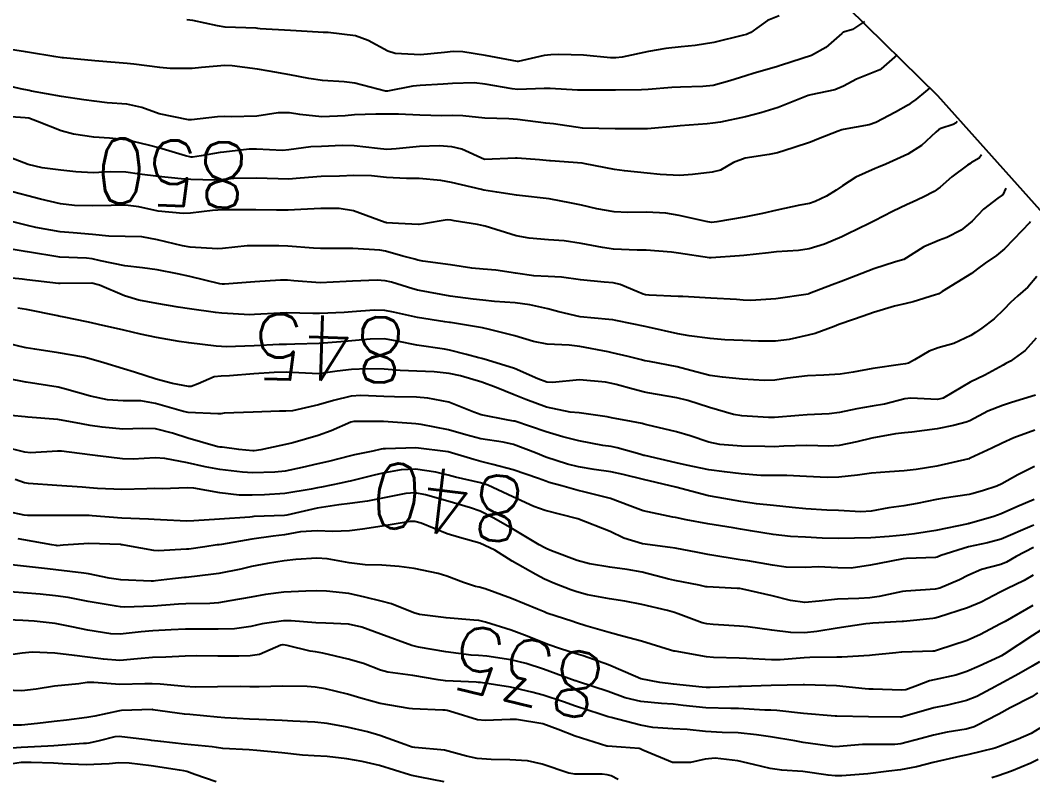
# Model space of a CAD drawing. Header units: metres. Extents: x 307586 to 320046, y 7427249 to 7434250.
# Drawn here: x 319574 to 319636.2, y 7428282.5 to 7428329 of the extents above; entities that cross this region are included whole.
import ezdxf
from ezdxf.enums import TextEntityAlignment as Align

# ---------------------------------------------------------------- set-up
doc = ezdxf.new("R2010")
doc.units = ezdxf.units.M
doc.header["$MEASUREMENT"] = 0
for name, color, linetype in [('Area', 45, 'Continuous'), ('Cotas', 45, 'Continuous'), ('Curvas de Nivel 1m', 11, 'Continuous'), ('Curvas de Nivel 5m', 15, 'Continuous')]:
    doc.layers.add(name, color=color, linetype=linetype)
doc.styles.add('Style-STANDARD', font='STANDARD.shx')

msp = doc.modelspace()

# ---------------------------------------------------------------- linework, layer by layer
at = {"layer": 'Area'}
msp.add_polyline3d([(319624.828, 7428329.793, 853.658), (319630.339, 7428324.372, 850.687), (319638.544, 7428315.194, 846.368), (319643.821, 7428308.418, 842.947), (319644.483, 7428307.862, 842.477), (319653.762, 7428298.232, 833.33), (319653.981, 7428297.481, 833.8), (319660.097, 7428290.247, 827.35), (319661.807, 7428275.405, 819.117), (319662.504, 7428272.231, 816.637), (319663.194, 7428266.572, 814.318), (319663.363, 7428265.826, 823.138), (319664.045, 7428259.344, 811.397), (319664.975, 7428253.717, 808.346), (319665.361, 7428246.747, 807.786), (319665.535, 7428245.043, 808.257), (319666.391, 7428238.751, 806.627), (319667.504, 7428232.165, 800.169)], dxfattribs=at)
at = {"layer": 'Curvas de Nivel 1m', "flags": 128}
for points, elevation in [([(319620.628, 7428329.262), (319619.895, 7428328.977), (319618.877, 7428328.257), (319618.704, 7428328.167), (319618.612, 7428328.133), (319618.436, 7428328.087), (319616.606, 7428327.637), (319615.456, 7428327.45), (319614.603, 7428327.363), (319613.667, 7428327.255), (319612.6, 7428327.079), (319610.982, 7428326.74), (319610.596, 7428326.683), (319610.269, 7428326.691), (319608.598, 7428326.861), (319607.095, 7428326.9), (319606.598, 7428326.88), (319606.181, 7428326.83), (319604.593, 7428326.463), (319604.56, 7428326.463), (319602.597, 7428326.837), (319601.188, 7428327.06), (319600.599, 7428327.074), (319600.074, 7428327.01), (319598.597, 7428326.867), (319597.038, 7428326.964), (319596.599, 7428327.104), (319595.389, 7428327.758), (319594.608, 7428328.051), (319592.935, 7428328.242), (319592.61, 7428328.25), (319592.308, 7428328.273), (319590.611, 7428328.372), (319588.751, 7428328.479), (319588.612, 7428328.496), (319588.498, 7428328.508), (319586.612, 7428328.582), (319586.13, 7428328.655), (319584.616, 7428328.985), (319584.258, 7428329.032)], 854), ([(319625.863, 7428328.93), (319625.122, 7428328.431), (319624.571, 7428328.276), (319624.541, 7428328.263), (319624.476, 7428328.191), (319623.483, 7428327.322), (319622.599, 7428326.829), (319620.772, 7428326.237), (319620.63, 7428326.202), (319620.592, 7428326.188), (319619.096, 7428325.744), (319618.583, 7428325.584), (319617.585, 7428325.268), (319616.574, 7428324.999), (319615.942, 7428324.926), (319614.572, 7428324.89), (319614.027, 7428324.86), (319612.569, 7428324.755), (319612.176, 7428324.729), (319610.568, 7428324.701), (319610.229, 7428324.702), (319608.568, 7428324.703), (319608.241, 7428324.712), (319606.569, 7428324.804), (319606.186, 7428324.797), (319604.568, 7428324.747), (319604.222, 7428324.78), (319602.572, 7428325.081), (319601.885, 7428325.149), (319600.572, 7428325.114), (319599.992, 7428325.066), (319598.57, 7428324.989), (319598.13, 7428324.947), (319596.565, 7428324.645), (319596.45, 7428324.645), (319594.572, 7428325.141), (319593.919, 7428325.21), (319592.574, 7428325.298), (319591.738, 7428325.42), (319590.578, 7428325.638), (319589.314, 7428325.88), (319588.584, 7428325.993), (319587.022, 7428326.208), (319586.587, 7428326.225), (319585.156, 7428326.092), (319584.584, 7428326.043), (319583.227, 7428326.04), (319582.584, 7428326.103), (319580.992, 7428326.309), (319580.587, 7428326.35), (319578.849, 7428326.477), (319578.589, 7428326.497), (319576.676, 7428326.684), (319576.592, 7428326.698), (319576.085, 7428326.775), (319574.595, 7428327.017), (319574.338, 7428327.05), (319572.598, 7428327.33)], 853), ([(319627.863, 7428326.88), (319626.89, 7428326.016), (319626.8, 7428325.956), (319626.588, 7428325.866), (319625.375, 7428325.388), (319624.574, 7428324.952), (319624.043, 7428324.724), (319622.566, 7428324.424), (319622.397, 7428324.381), (319621.994, 7428324.219), (319620.557, 7428323.647), (319619.499, 7428323.305), (319618.551, 7428323.069), (319617.011, 7428322.747), (319616.547, 7428322.669), (319616.208, 7428322.631), (319614.545, 7428322.504), (319614.367, 7428322.49), (319612.543, 7428322.33), (319610.543, 7428322.32), (319608.543, 7428322.38), (319606.771, 7428322.632), (319606.545, 7428322.651), (319606.289, 7428322.669), (319604.548, 7428322.91), (319604.031, 7428322.953), (319602.548, 7428322.977), (319601.199, 7428323.12), (319600.55, 7428323.142), (319599.912, 7428323.123), (319598.55, 7428323.165), (319597.252, 7428323.221), (319596.55, 7428323.232), (319595.862, 7428323.225), (319594.549, 7428323.183), (319593.967, 7428323.138), (319592.548, 7428323.069), (319591.178, 7428323.219), (319590.55, 7428323.317), (319589.854, 7428323.303), (319588.548, 7428323.105), (319586.977, 7428323.073), (319586.547, 7428323.095), (319586.137, 7428323.065), (319584.545, 7428322.876), (319584.341, 7428322.876), (319582.549, 7428323.257), (319581.48, 7428323.634), (319580.554, 7428323.84), (319579.354, 7428323.933), (319578.556, 7428324.028), (319577.928, 7428324.12), (319576.558, 7428324.308), (319574.703, 7428324.647), (319574.562, 7428324.678), (319574.033, 7428324.795), (319572.568, 7428325.126)], 852), ([(319629.863, 7428324.84), (319629.606, 7428324.614), (319629.014, 7428324.135), (319628.754, 7428323.945), (319628.56, 7428323.812), (319627.765, 7428323.362), (319626.548, 7428322.723), (319626.144, 7428322.577), (319624.544, 7428322.29), (319624.464, 7428322.271), (319624.237, 7428322.193), (319623.035, 7428321.708), (319622.536, 7428321.513), (319621.472, 7428321.165), (319620.529, 7428320.861), (319620.017, 7428320.756), (319618.526, 7428320.537), (319617.808, 7428320.271), (319617.01, 7428319.789), (319616.514, 7428319.669), (319615.291, 7428319.523), (319614.51, 7428319.463), (319613.316, 7428319.516), (319612.512, 7428319.597), (319611.117, 7428319.748), (319610.515, 7428319.83), (319608.716, 7428320.182), (319608.52, 7428320.21), (319606.571, 7428320.361), (319606.522, 7428320.36), (319605.904, 7428320.416), (319604.524, 7428320.522), (319604.431, 7428320.524), (319602.523, 7428320.45), (319601.138, 7428321.08), (319600.53, 7428321.223), (319599.743, 7428321.276), (319598.53, 7428321.25), (319597.112, 7428321.104), (319596.528, 7428321.067), (319595.95, 7428321.114), (319594.524, 7428321.292), (319593.785, 7428321.297), (319592.523, 7428321.246), (319591.872, 7428321.231), (319590.52, 7428321.042), (319590.116, 7428321.007), (319588.52, 7428321.081), (319588.07, 7428321.076), (319586.517, 7428320.902), (319586.302, 7428320.866), (319585.125, 7428320.664), (319584.595, 7428320.587), (319584.512, 7428320.59), (319584.168, 7428320.673), (319582.52, 7428321.152), (319581.89, 7428321.332), (319580.527, 7428321.65), (319579.497, 7428321.762), (319578.529, 7428321.818), (319577.288, 7428322.003), (319576.535, 7428322.214), (319575.074, 7428322.785), (319574.545, 7428322.978), (319574.323, 7428323.014), (319572.546, 7428323.132)], 851), ([(319633.043, 7428320.74), (319632.893, 7428320.532), (319632.441, 7428320.259), (319632.389, 7428320.228), (319632.186, 7428320.095), (319631.233, 7428319.388), (319630.502, 7428318.748), (319630.137, 7428318.485), (319629.454, 7428318.13), (319628.799, 7428317.828), (319628.488, 7428317.686), (319627.571, 7428317.241), (319626.478, 7428316.68), (319626.141, 7428316.509), (319625.473, 7428316.18), (319624.802, 7428315.853), (319624.465, 7428315.692), (319623.414, 7428315.245), (319622.454, 7428314.954), (319621.812, 7428314.86), (319620.451, 7428314.767), (319619.975, 7428314.719), (319618.447, 7428314.546), (319618.187, 7428314.524), (319616.444, 7428314.395), (319616.34, 7428314.395), (319614.449, 7428314.69), (319614.02, 7428314.743), (319612.451, 7428314.869), (319611.905, 7428314.885), (319610.452, 7428314.945), (319609.782, 7428315.037), (319608.457, 7428315.294), (319607.415, 7428315.439), (319606.459, 7428315.509), (319605.261, 7428315.622), (319604.463, 7428315.762), (319602.572, 7428316.349), (319602.472, 7428316.379), (319602.091, 7428316.456), (319600.671, 7428316.674), (319600.475, 7428316.713), (319600.227, 7428316.731), (319598.783, 7428316.497), (319598.515, 7428316.457), (319598.472, 7428316.454), (319597.247, 7428316.518), (319596.509, 7428316.565), (319596.473, 7428316.566), (319596.422, 7428316.582), (319594.48, 7428317.296), (319593.598, 7428317.443), (319592.482, 7428317.434), (319591.257, 7428317.365), (319590.48, 7428317.323), (319589.764, 7428317.323), (319588.48, 7428317.346), (319587.196, 7428317.355), (319586.48, 7428317.346), (319585.831, 7428317.304), (319584.478, 7428317.155), (319584.016, 7428317.136), (319582.479, 7428317.276), (319581.303, 7428317.529), (319580.482, 7428317.635), (319579.597, 7428317.614), (319578.481, 7428317.59), (319577.353, 7428317.628), (319576.482, 7428317.728), (319575.268, 7428318), (319574.487, 7428318.209), (319572.589, 7428318.711)], 849), ([(319634.543, 7428318.69), (319634.355, 7428318.282), (319634.321, 7428318.246), (319634.047, 7428318.074), (319633.178, 7428317.391), (319632.479, 7428316.663), (319631.806, 7428316.1), (319630.926, 7428315.653), (319630.463, 7428315.481), (319629.502, 7428315.085), (319628.447, 7428314.402), (319628.276, 7428314.312), (319627.758, 7428314.15), (319626.439, 7428313.735), (319625.323, 7428313.292), (319624.43, 7428312.942), (319623.882, 7428312.742), (319622.49, 7428312.209), (319622.44, 7428312.193), (319622.423, 7428312.184), (319622.392, 7428312.18), (319620.419, 7428311.895), (319618.883, 7428311.791), (319618.418, 7428311.809), (319617.992, 7428311.84), (319616.419, 7428311.923), (319614.7, 7428312.027), (319614.42, 7428312.039), (319612.64, 7428312.109), (319612.421, 7428312.137), (319612.267, 7428312.178), (319611.872, 7428312.338), (319610.849, 7428312.775), (319610.428, 7428312.871), (319609.875, 7428312.919), (319608.43, 7428313.05), (319607.251, 7428313.217), (319606.431, 7428313.264), (319605.558, 7428313.292), (319604.433, 7428313.456), (319603.224, 7428313.653), (319602.436, 7428313.715), (319601.747, 7428313.771), (319600.438, 7428313.968), (319598.739, 7428314.198), (319598.441, 7428314.262), (319598.253, 7428314.315), (319597.51, 7428314.514), (319596.447, 7428314.811), (319596.101, 7428314.881), (319594.449, 7428314.978), (319594.021, 7428314.983), (319592.449, 7428314.984), (319592.025, 7428315), (319590.451, 7428315.127), (319589.907, 7428315.149), (319588.451, 7428315.152), (319587.943, 7428315.135), (319586.448, 7428314.973), (319586.137, 7428314.963), (319584.449, 7428315.07), (319583.983, 7428315.142), (319582.455, 7428315.515), (319581.475, 7428315.688), (319580.458, 7428315.708), (319579.455, 7428315.733), (319578.459, 7428315.845), (319577.275, 7428315.943), (319576.461, 7428316.007), (319574.974, 7428316.276), (319574.467, 7428316.391), (319572.822, 7428316.807)], 848), ([(319636.043, 7428316.64), (319635.983, 7428316.55), (319635.519, 7428316.06), (319635.008, 7428315.524), (319634.456, 7428314.96), (319633.975, 7428314.55), (319633.268, 7428314.082), (319632.795, 7428313.731), (319632.436, 7428313.445), (319630.636, 7428312.327), (319630.424, 7428312.196), (319630.373, 7428312.171), (319630.22, 7428312.122), (319628.851, 7428311.703), (319628.417, 7428311.596), (319627.705, 7428311.44), (319626.412, 7428311.047), (319625.77, 7428310.816), (319624.404, 7428310.342), (319624.29, 7428310.306), (319623.999, 7428310.194), (319622.839, 7428309.763), (319622.394, 7428309.647), (319621.234, 7428309.383), (319620.388, 7428309.276), (319619.346, 7428309.293), (319618.389, 7428309.33), (319617.29, 7428309.376), (319616.39, 7428309.445), (319615.086, 7428309.61), (319614.394, 7428309.745), (319612.583, 7428310.145), (319612.401, 7428310.184), (319611.604, 7428310.342), (319610.599, 7428310.551), (319610.405, 7428310.591), (319610.154, 7428310.614), (319608.407, 7428310.776), (319607.089, 7428311.079), (319606.411, 7428311.263), (319605.32, 7428311.515), (319604.415, 7428311.65), (319603.134, 7428311.725), (319602.416, 7428311.803), (319601.833, 7428311.875), (319600.419, 7428312.042), (319598.527, 7428312.394), (319598.422, 7428312.415), (319598.352, 7428312.431), (319598.12, 7428312.505), (319596.818, 7428312.915), (319596.428, 7428312.999), (319595.937, 7428313.025), (319594.427, 7428312.975), (319594.031, 7428312.95), (319592.426, 7428312.872), (319590.822, 7428312.989), (319590.427, 7428313.026), (319590.002, 7428313.029), (319588.426, 7428312.938), (319586.57, 7428312.793), (319586.424, 7428312.785), (319586.272, 7428312.804), (319584.429, 7428313.248), (319583.682, 7428313.426), (319582.433, 7428313.673), (319581.53, 7428313.8), (319580.435, 7428313.916), (319578.952, 7428314.22), (319578.439, 7428314.352), (319578.08, 7428314.386), (319576.44, 7428314.455), (319574.465, 7428314.768), (319574.443, 7428314.773), (319574.32, 7428314.791), (319572.447, 7428315.097)], 847), ([(319636.441, 7428313.262), (319635.884, 7428312.6), (319635.275, 7428312.061), (319634.819, 7428311.666), (319634.415, 7428311.24), (319633.829, 7428310.656), (319633.072, 7428310.083), (319632.673, 7428309.813), (319632.396, 7428309.636), (319631.345, 7428309.149), (319630.384, 7428308.867), (319629.834, 7428308.673), (319628.928, 7428308.134), (319628.569, 7428307.94), (319628.37, 7428307.892), (319628.075, 7428307.849), (319626.367, 7428307.598), (319625.175, 7428307.372), (319624.364, 7428307.251), (319623.359, 7428307.204), (319622.362, 7428307.161), (319621.141, 7428307.009), (319620.359, 7428306.898), (319619.729, 7428306.877), (319618.36, 7428306.961), (319617.15, 7428307.067), (319616.362, 7428307.177), (319615.187, 7428307.479), (319614.367, 7428307.704), (319612.661, 7428308.036), (319612.37, 7428308.087), (319612.171, 7428308.133), (319611.341, 7428308.345), (319610.376, 7428308.574), (319610.113, 7428308.626), (319608.382, 7428308.955), (319607.73, 7428309.043), (319606.383, 7428309.104), (319605.537, 7428309.267), (319604.391, 7428309.615), (319602.831, 7428310.011), (319602.398, 7428310.1), (319600.443, 7428310.438), (319600.402, 7428310.441), (319600.086, 7428310.483), (319598.405, 7428310.731), (319596.949, 7428311.069), (319596.403, 7428311.178), (319595.745, 7428311.194), (319594.401, 7428311.087), (319593.909, 7428311.047), (319592.399, 7428310.977), (319591.993, 7428310.982), (319590.399, 7428311.026), (319589.988, 7428311.015), (319588.397, 7428310.919), (319588.108, 7428310.913), (319586.398, 7428311), (319586.009, 7428311.044), (319584.402, 7428311.275), (319583.715, 7428311.365), (319582.406, 7428311.595), (319581.302, 7428311.814), (319580.413, 7428312.068), (319578.892, 7428312.735), (319578.424, 7428312.847), (319576.474, 7428312.82), (319576.423, 7428312.82), (319576.367, 7428312.827), (319574.426, 7428313.056), (319574.128, 7428313.091), (319572.427, 7428313.259)], 846), ([(319636.352, 7428305.97), (319634.895, 7428305.514), (319634.342, 7428305.338), (319633.43, 7428304.986), (319632.328, 7428304.402), (319632.106, 7428304.314), (319631.319, 7428304.105), (319630.321, 7428303.901), (319628.762, 7428303.692), (319628.318, 7428303.654), (319627.771, 7428303.602), (319626.314, 7428303.327), (319625.392, 7428303.099), (319624.31, 7428302.872), (319623.662, 7428302.844), (319622.31, 7428302.879), (319620.907, 7428302.829), (319620.309, 7428302.801), (319619.748, 7428302.807), (319618.309, 7428302.836), (319616.973, 7428302.944), (319616.311, 7428303.09), (319615.146, 7428303.471), (319614.317, 7428303.713), (319612.502, 7428304.147), (319612.322, 7428304.195), (319612.209, 7428304.219), (319611.558, 7428304.341), (319610.326, 7428304.576), (319610.061, 7428304.629), (319608.33, 7428304.878), (319607.788, 7428304.931), (319606.335, 7428305.24), (319605.068, 7428305.697), (319604.346, 7428305.993), (319603.243, 7428306.441), (319602.356, 7428306.767), (319601.047, 7428307.157), (319600.361, 7428307.305), (319599.443, 7428307.409), (319598.362, 7428307.444), (319597.339, 7428307.491), (319596.363, 7428307.572), (319595.323, 7428307.581), (319594.363, 7428307.546), (319593.484, 7428307.437), (319592.36, 7428307.279), (319591.121, 7428307.349), (319590.361, 7428307.388), (319589.61, 7428307.358), (319588.359, 7428307.271), (319586.872, 7428307.156), (319586.358, 7428307.141), (319585.922, 7428307.09), (319584.94, 7428306.664), (319584.524, 7428306.495), (319584.35, 7428306.491), (319583.376, 7428306.68), (319582.356, 7428306.951), (319581.028, 7428307.378), (319580.362, 7428307.592), (319579.146, 7428307.951), (319578.367, 7428308.179), (319577.918, 7428308.296), (319576.371, 7428308.578), (319574.919, 7428308.785), (319574.374, 7428308.867), (319574.271, 7428308.894), (319572.378, 7428309.344)], 844), ([(319636.321, 7428303.809), (319635.021, 7428303.357), (319634.313, 7428303.03), (319633.681, 7428302.704), (319632.36, 7428302.089), (319632.318, 7428302.074), (319632.303, 7428302.067), (319632.275, 7428302.063), (319630.298, 7428301.6), (319629.029, 7428301.399), (319628.295, 7428301.316), (319627.4, 7428301.26), (319626.293, 7428301.18), (319625.423, 7428301.047), (319624.29, 7428300.924), (319623.569, 7428300.918), (319622.29, 7428300.968), (319621.097, 7428301.034), (319620.291, 7428301.036), (319619.504, 7428301.034), (319618.292, 7428301.131), (319617.267, 7428301.249), (319616.294, 7428301.383), (319614.931, 7428301.669), (319614.298, 7428301.82), (319612.378, 7428302.253), (319612.302, 7428302.269), (319612.254, 7428302.282), (319612.056, 7428302.334), (319610.68, 7428302.728), (319610.307, 7428302.809), (319609.791, 7428302.882), (319608.311, 7428303.154), (319607.328, 7428303.41), (319606.316, 7428303.715), (319604.389, 7428304.363), (319604.322, 7428304.379), (319603.971, 7428304.434), (319602.327, 7428304.753), (319601.864, 7428304.923), (319600.339, 7428305.542), (319599.044, 7428305.791), (319598.343, 7428305.838), (319596.996, 7428305.867), (319596.343, 7428305.89), (319594.934, 7428305.955), (319594.343, 7428305.908), (319593.255, 7428305.645), (319592.335, 7428305.371), (319590.747, 7428305.012), (319590.329, 7428304.989), (319589.939, 7428304.994), (319588.327, 7428304.919), (319586.549, 7428304.869), (319586.326, 7428304.832), (319586.158, 7428304.819), (319584.326, 7428304.906), (319584.036, 7428304.964), (319582.334, 7428305.462), (319581.428, 7428305.612), (319580.337, 7428305.626), (319579.377, 7428305.69), (319578.34, 7428305.899), (319576.744, 7428306.366), (319576.348, 7428306.463), (319574.375, 7428306.767), (319574.353, 7428306.771), (319574.25, 7428306.791), (319572.356, 7428307.164)], 843), ([(319636.298, 7428301.582), (319635.282, 7428301.071), (319634.287, 7428300.517), (319633.986, 7428300.373), (319633.099, 7428300.082), (319632.461, 7428299.908), (319632.28, 7428299.871), (319630.749, 7428299.64), (319630.274, 7428299.554), (319629.089, 7428299.313), (319628.268, 7428299.177), (319627.365, 7428299.055), (319626.263, 7428298.852), (319625.636, 7428298.802), (319624.263, 7428298.875), (319623.55, 7428298.91), (319622.265, 7428298.988), (319621.416, 7428299.072), (319620.267, 7428299.185), (319619.227, 7428299.292), (319618.271, 7428299.436), (319616.882, 7428299.673), (319616.275, 7428299.793), (319614.283, 7428300.31), (319612.287, 7428300.781), (319611.038, 7428301.097), (319610.292, 7428301.251), (319609.258, 7428301.405), (319608.295, 7428301.563), (319607.631, 7428301.725), (319606.3, 7428302.164), (319605.659, 7428302.416), (319604.308, 7428302.933), (319603.672, 7428303.074), (319602.311, 7428303.292), (319601.386, 7428303.537), (319600.317, 7428303.839), (319598.64, 7428304.176), (319598.32, 7428304.205), (319598.042, 7428304.227), (319596.321, 7428304.345), (319594.511, 7428304.359), (319594.321, 7428304.314), (319593.102, 7428303.775), (319592.312, 7428303.493), (319590.755, 7428303.041), (319590.306, 7428302.935), (319590.027, 7428302.881), (319588.786, 7428302.615), (319588.377, 7428302.544), (319588.302, 7428302.543), (319587.433, 7428302.633), (319586.42, 7428302.765), (319586.304, 7428302.774), (319586.16, 7428302.795), (319584.309, 7428303.317), (319583.361, 7428303.631), (319582.315, 7428303.902), (319581.539, 7428303.925), (319580.315, 7428303.884), (319579.052, 7428303.997), (319578.317, 7428304.108), (319577.772, 7428304.203), (319576.32, 7428304.473), (319574.494, 7428304.616), (319574.321, 7428304.628), (319572.534, 7428304.808)], 842), ([(319636.276, 7428299.565), (319635.22, 7428299.104), (319634.262, 7428298.684), (319633.813, 7428298.521), (319632.304, 7428298.089), (319632.263, 7428298.08), (319632.236, 7428298.073), (319630.248, 7428297.656), (319628.939, 7428297.44), (319628.245, 7428297.374), (319627.377, 7428297.286), (319626.243, 7428297.201), (319625.243, 7428297.179), (319624.243, 7428297.157), (319623.259, 7428297.184), (319622.243, 7428297.249), (319621.313, 7428297.293), (319620.245, 7428297.4), (319618.866, 7428297.635), (319618.248, 7428297.744), (319617.795, 7428297.813), (319616.251, 7428298.055), (319614.92, 7428298.303), (319614.255, 7428298.445), (319614.087, 7428298.481), (319612.261, 7428298.872), (319611.448, 7428299.16), (319610.272, 7428299.611), (319608.63, 7428300.024), (319608.279, 7428300.104), (319607.268, 7428300.395), (319606.489, 7428300.611), (319606.286, 7428300.682), (319605.845, 7428300.857), (319604.292, 7428301.383), (319603.036, 7428301.702), (319602.297, 7428301.898), (319601.863, 7428302.021), (319600.303, 7428302.48), (319598.305, 7428302.739), (319596.448, 7428302.671), (319596.304, 7428302.665), (319596.18, 7428302.656), (319595.66, 7428302.536), (319594.549, 7428302.298), (319594.298, 7428302.239), (319592.954, 7428301.902), (319592.291, 7428301.744), (319591.339, 7428301.533), (319590.284, 7428301.309), (319589.657, 7428301.231), (319588.282, 7428301.203), (319587.674, 7428301.237), (319586.284, 7428301.405), (319585.377, 7428301.569), (319584.29, 7428301.807), (319582.903, 7428302.074), (319582.294, 7428302.115), (319580.958, 7428302.045), (319580.293, 7428302.055), (319578.79, 7428302.24), (319578.296, 7428302.308), (319576.542, 7428302.524), (319576.299, 7428302.531), (319574.658, 7428302.426), (319574.298, 7428302.463), (319572.979, 7428302.803)], 841), ([(319636.239, 7428296.617), (319635.165, 7428296.056), (319634.578, 7428295.714), (319634.225, 7428295.57), (319633.048, 7428295.254), (319632.215, 7428294.881), (319631.693, 7428294.615), (319630.487, 7428294.116), (319630.202, 7428294.055), (319628.405, 7428293.934), (319628.201, 7428293.905), (319626.758, 7428293.594), (319626.197, 7428293.52), (319625.508, 7428293.483), (319624.195, 7428293.446), (319623.077, 7428293.319), (319622.193, 7428293.232), (319621.324, 7428293.353), (319620.197, 7428293.651), (319618.399, 7428294.06), (319618.201, 7428294.09), (319618.04, 7428294.1), (319616.202, 7428294.19), (319616.112, 7428294.201), (319615.709, 7428294.295), (319614.207, 7428294.593), (319613.847, 7428294.675), (319612.214, 7428295.091), (319611.295, 7428295.266), (319610.219, 7428295.403), (319608.983, 7428295.611), (319608.224, 7428295.811), (319606.636, 7428296.404), (319606.354, 7428296.528), (319606.235, 7428296.586), (319605.876, 7428296.774), (319604.246, 7428297.753), (319603.055, 7428298.442), (319602.259, 7428298.836), (319601.671, 7428299.05), (319600.268, 7428299.467), (319598.907, 7428299.853), (319598.268, 7428299.967), (319597.696, 7428299.937), (319596.264, 7428299.645), (319595.334, 7428299.467), (319594.261, 7428299.318), (319593.584, 7428299.232), (319592.258, 7428299.029), (319590.386, 7428298.598), (319590.253, 7428298.579), (319588.362, 7428298.508), (319588.252, 7428298.497), (319588.109, 7428298.48), (319586.25, 7428298.358), (319584.67, 7428298.244), (319584.249, 7428298.23), (319582.63, 7428298.306), (319582.249, 7428298.326), (319581.9, 7428298.346), (319580.25, 7428298.409), (319578.428, 7428298.562), (319578.251, 7428298.568), (319578.076, 7428298.568), (319576.251, 7428298.569), (319574.468, 7428298.57), (319574.251, 7428298.594), (319573.303, 7428298.799)], 839), ([(319636.216, 7428294.915), (319635.67, 7428294.589), (319634.598, 7428294.064), (319634.201, 7428293.868), (319633.024, 7428293.252), (319632.191, 7428292.896), (319630.396, 7428292.327), (319630.184, 7428292.272), (319630.054, 7428292.251), (319628.866, 7428292.133), (319628.254, 7428292.067), (319628.182, 7428292.065), (319626.377, 7428291.962), (319626.181, 7428291.947), (319625.941, 7428291.924), (319624.178, 7428291.65), (319622.927, 7428291.451), (319622.175, 7428291.371), (319621.334, 7428291.382), (319620.176, 7428291.535), (319618.7, 7428291.732), (319618.178, 7428291.776), (319616.569, 7428291.886), (319616.179, 7428291.917), (319615.886, 7428291.99), (319615.082, 7428292.297), (319614.423, 7428292.545), (319614.186, 7428292.623), (319613.759, 7428292.742), (319612.191, 7428293.118), (319611.153, 7428293.306), (319610.194, 7428293.449), (319608.858, 7428293.712), (319608.198, 7428293.893), (319607.831, 7428294.017), (319606.826, 7428294.401), (319606.207, 7428294.674), (319605.677, 7428294.949), (319604.223, 7428295.77), (319603.153, 7428296.441), (319602.237, 7428296.868), (319600.99, 7428297.218), (319600.243, 7428297.458), (319598.64, 7428298.105), (319598.25, 7428298.218), (319597.958, 7428298.212), (319596.247, 7428297.92), (319595.045, 7428297.742), (319594.244, 7428297.637), (319593.211, 7428297.593), (319592.244, 7428297.642), (319591.231, 7428297.573), (319590.241, 7428297.397), (319589.545, 7428297.302), (319588.238, 7428297.128), (319586.385, 7428296.798), (319586.234, 7428296.776), (319586.118, 7428296.767), (319585.358, 7428296.659), (319584.381, 7428296.518), (319584.23, 7428296.501), (319582.501, 7428296.415), (319582.229, 7428296.43), (319580.631, 7428296.714), (319580.292, 7428296.777), (319580.234, 7428296.784), (319580.166, 7428296.788), (319578.234, 7428296.855), (319576.651, 7428296.764), (319576.28, 7428296.721), (319576.232, 7428296.726), (319575.949, 7428296.773), (319574.236, 7428297.082), (319573.891, 7428297.139)], 838), ([(319636.193, 7428293.057), (319634.49, 7428292.065), (319634.181, 7428291.892), (319632.991, 7428291.266), (319632.171, 7428290.902), (319630.341, 7428290.294), (319630.164, 7428290.25), (319630.052, 7428290.233), (319628.163, 7428290.179), (319628.128, 7428290.176), (319627.788, 7428290.144), (319626.329, 7428289.989), (319626.16, 7428289.973), (319624.462, 7428289.882), (319624.158, 7428289.876), (319622.501, 7428289.863), (319622.157, 7428289.842), (319620.674, 7428289.714), (319620.155, 7428289.708), (319618.612, 7428289.8), (319618.156, 7428289.819), (319616.581, 7428289.852), (319616.157, 7428289.889), (319614.235, 7428290.235), (319614.162, 7428290.252), (319613.956, 7428290.312), (319612.168, 7428290.856), (319610.994, 7428291.171), (319610.173, 7428291.381), (319608.749, 7428291.802), (319608.179, 7428291.989), (319607.887, 7428292.09), (319606.931, 7428292.399), (319606.362, 7428292.585), (319606.185, 7428292.651), (319605.784, 7428292.817), (319604.193, 7428293.471), (319602.578, 7428294.067), (319602.2, 7428294.167), (319601.971, 7428294.224), (319601.245, 7428294.464), (319600.208, 7428294.842), (319599.689, 7428295.007), (319598.215, 7428295.325), (319597.289, 7428295.441), (319596.218, 7428295.516), (319595.206, 7428295.552), (319594.22, 7428295.664), (319592.873, 7428295.913), (319592.224, 7428295.957), (319590.937, 7428295.874), (319590.221, 7428295.797), (319589.192, 7428295.637), (319588.215, 7428295.434), (319587.558, 7428295.284), (319586.208, 7428295.012), (319585.895, 7428294.966), (319584.205, 7428294.777), (319584.111, 7428294.765), (319583.368, 7428294.678), (319582.329, 7428294.562), (319582.202, 7428294.552), (319582.058, 7428294.549), (319580.202, 7428294.626), (319579.487, 7428294.727), (319578.207, 7428294.993), (319577.923, 7428295.029), (319576.21, 7428295.233), (319575.69, 7428295.296), (319574.213, 7428295.456), (319573.472, 7428295.539)], 837), ([(319636.682, 7428291.531), (319636.175, 7428291.215), (319634.443, 7428290.066), (319634.27, 7428289.96), (319634.16, 7428289.904), (319632.912, 7428289.322), (319632.146, 7428288.985), (319631.471, 7428288.772), (319630.138, 7428288.485), (319629.85, 7428288.41), (319629.107, 7428288.13), (319628.39, 7428287.877), (319628.13, 7428287.838), (319626.388, 7428287.899), (319626.13, 7428287.905), (319625.892, 7428287.925), (319624.132, 7428288.111), (319622.171, 7428288.171), (319622.133, 7428288.175), (319622.096, 7428288.174), (319620.132, 7428288.143), (319618.307, 7428288.082), (319618.131, 7428288.075), (319616.393, 7428288.015), (319616.13, 7428288.017), (319615.886, 7428288.039), (319614.132, 7428288.209), (319613.289, 7428288.318), (319612.136, 7428288.551), (319611.796, 7428288.677), (319610.148, 7428289.396), (319608.584, 7428289.948), (319608.158, 7428290.078), (319607.199, 7428290.39), (319606.422, 7428290.654), (319606.166, 7428290.75), (319604.976, 7428291.227), (319604.174, 7428291.538), (319602.596, 7428292.029), (319602.18, 7428292.122), (319601.877, 7428292.153), (319600.18, 7428292.291), (319598.544, 7428292.496), (319598.184, 7428292.595), (319596.819, 7428293.15), (319596.191, 7428293.319), (319595.183, 7428293.55), (319594.195, 7428293.782), (319592.829, 7428293.931), (319592.197, 7428293.939), (319591.552, 7428293.935), (319590.196, 7428293.875), (319589.086, 7428293.719), (319588.192, 7428293.559), (319586.883, 7428293.333), (319586.189, 7428293.219), (319585.668, 7428293.175), (319584.188, 7428293.146), (319583.739, 7428293.123), (319582.186, 7428293.011), (319580.418, 7428292.95), (319580.185, 7428292.959), (319579.91, 7428292.999), (319578.188, 7428293.294), (319576.964, 7428293.531), (319576.192, 7428293.647), (319575.238, 7428293.734), (319574.193, 7428293.816), (319573.091, 7428293.904)], 836), ([(319636.487, 7428287.679), (319636.127, 7428287.429), (319634.812, 7428286.752), (319634.116, 7428286.382), (319633.914, 7428286.273), (319633.562, 7428286.076), (319632.603, 7428285.588), (319632.103, 7428285.443), (319630.944, 7428285.263), (319630.097, 7428285.088), (319629.34, 7428284.881), (319628.089, 7428284.552), (319627.719, 7428284.513), (319626.088, 7428284.517), (319625.746, 7428284.507), (319624.086, 7428284.372), (319623.897, 7428284.38), (319622.089, 7428284.641), (319621.584, 7428284.724), (319620.094, 7428284.99), (319619.235, 7428285.11), (319618.097, 7428285.216), (319617.116, 7428285.252), (319616.098, 7428285.316), (319614.963, 7428285.434), (319614.1, 7428285.475), (319612.87, 7428285.554), (319612.104, 7428285.703), (319610.299, 7428286.168), (319610.111, 7428286.217), (319609.628, 7428286.365), (319608.118, 7428286.865), (319607.375, 7428287.133), (319606.124, 7428287.543), (319605.441, 7428287.725), (319604.129, 7428288.025), (319602.272, 7428288.308), (319602.132, 7428288.325), (319602.01, 7428288.33), (319600.132, 7428288.423), (319599.675, 7428288.485), (319598.135, 7428288.745), (319596.584, 7428288.962), (319596.138, 7428289.081), (319595.089, 7428289.487), (319594.145, 7428289.757), (319592.598, 7428290.116), (319592.149, 7428290.192), (319591.825, 7428290.25), (319590.404, 7428290.596), (319590.154, 7428290.641), (319590.115, 7428290.639), (319590.019, 7428290.601), (319588.715, 7428290.047), (319588.146, 7428289.949), (319587.448, 7428289.933), (319586.146, 7428289.935), (319584.851, 7428289.958), (319584.146, 7428289.935), (319582.955, 7428289.872), (319582.145, 7428289.849), (319581.209, 7428289.769), (319580.142, 7428289.675), (319579.13, 7428289.743), (319578.144, 7428289.872), (319577.36, 7428289.966), (319576.146, 7428290.123), (319574.743, 7428290.188), (319574.146, 7428290.116), (319572.999, 7428289.947)], 834), ([(319636.621, 7428285.519), (319636.1, 7428285.19), (319635.304, 7428284.842), (319634.087, 7428284.359), (319633.871, 7428284.288), (319633.034, 7428284.08), (319632.271, 7428283.898), (319632.081, 7428283.853), (319631.775, 7428283.79), (319630.076, 7428283.399), (319629.06, 7428283.143), (319628.071, 7428282.956), (319627.351, 7428282.866), (319626.068, 7428282.706), (319624.46, 7428282.578), (319624.067, 7428282.578), (319623.636, 7428282.625), (319622.069, 7428282.846), (319620.775, 7428282.934), (319620.071, 7428283.026), (319619.039, 7428283.284), (319618.075, 7428283.504), (319616.685, 7428283.666), (319616.076, 7428283.606), (319615.183, 7428283.402), (319614.074, 7428283.412), (319612.246, 7428284.164), (319612.082, 7428284.25), (319612.02, 7428284.268), (319610.913, 7428284.348), (319610.084, 7428284.406), (319610.029, 7428284.415), (319608.092, 7428285.015), (319607.05, 7428285.439), (319606.104, 7428285.775), (319604.495, 7428286.037), (319604.107, 7428286.053), (319602.573, 7428285.978), (319602.107, 7428286.025), (319600.64, 7428286.472), (319600.229, 7428286.593), (319600.114, 7428286.612), (319599.969, 7428286.627), (319598.115, 7428286.699), (319597.894, 7428286.723), (319596.118, 7428287.029), (319594.929, 7428287.346), (319594.123, 7428287.595), (319592.758, 7428287.932), (319592.128, 7428288.037), (319591.629, 7428288.079), (319590.128, 7428288.089), (319588.694, 7428288.048), (319588.127, 7428288.049), (319587.561, 7428288.063), (319586.127, 7428288.052), (319584.752, 7428288.038), (319584.127, 7428288.069), (319582.606, 7428288.207), (319582.128, 7428288.239), (319581.66, 7428288.228), (319580.128, 7428288.197), (319578.542, 7428288.322), (319578.129, 7428288.311), (319577.61, 7428288.23), (319576.126, 7428288.083), (319575.005, 7428287.9), (319574.123, 7428287.807), (319573.085, 7428287.839)], 833), ([(319610.744, 7428282.35), (319610.299, 7428282.591), (319610.066, 7428282.652), (319609.751, 7428282.678), (319608.066, 7428282.681), (319607.697, 7428282.753), (319606.072, 7428283.302), (319605.161, 7428283.501), (319604.074, 7428283.569), (319602.938, 7428283.578), (319602.075, 7428283.647), (319601.418, 7428283.802), (319600.08, 7428284.154), (319598.255, 7428284.324), (319598.081, 7428284.354), (319597.64, 7428284.504), (319596.091, 7428285.063), (319595.346, 7428285.28), (319594.098, 7428285.568), (319592.86, 7428285.804), (319592.103, 7428285.881), (319590.754, 7428285.939), (319590.104, 7428285.975), (319588.679, 7428286.04), (319588.105, 7428286.069), (319586.591, 7428286.157), (319586.106, 7428286.193), (319584.428, 7428286.345), (319584.109, 7428286.378), (319582.157, 7428286.645), (319582.112, 7428286.65), (319580.24, 7428286.589), (319580.111, 7428286.573), (319578.591, 7428286.25), (319578.104, 7428286.158), (319576.861, 7428285.999), (319576.1, 7428285.918), (319575.081, 7428285.797), (319574.097, 7428285.696), (319573.203, 7428285.692)], 832), ([(319600.059, 7428282.207), (319598.584, 7428282.495), (319598.064, 7428282.6), (319597.929, 7428282.636), (319596.07, 7428283.218), (319595.008, 7428283.472), (319594.074, 7428283.636), (319592.874, 7428283.763), (319592.075, 7428283.804), (319591.349, 7428283.855), (319590.077, 7428284.007), (319588.544, 7428284.15), (319588.078, 7428284.174), (319586.453, 7428284.262), (319586.08, 7428284.326), (319585.81, 7428284.374), (319584.081, 7428284.528), (319582.657, 7428284.684), (319582.084, 7428284.758), (319582.003, 7428284.772), (319580.087, 7428284.993), (319579.837, 7428284.973), (319578.871, 7428284.732), (319578.237, 7428284.583), (319578.081, 7428284.567), (319577.903, 7428284.564), (319576.08, 7428284.435), (319575.718, 7428284.412), (319574.078, 7428284.316), (319572.654, 7428284.227)], 831), ([(319636.533, 7428283.581), (319636.076, 7428283.355), (319634.884, 7428282.871), (319634.068, 7428282.591), (319633.675, 7428282.466)], 832)]:
    msp.add_lwpolyline(points, dxfattribs=dict(at, elevation=elevation))
at = {"layer": 'Curvas de Nivel 5m', "flags": 128}
for points, elevation in [([(319631.543, 7428322.79), (319631.481, 7428322.707), (319631.3, 7428322.605), (319630.545, 7428322.344), (319630.402, 7428322.264), (319630.241, 7428322.123), (319629.358, 7428321.308), (319628.529, 7428320.765), (319627.167, 7428320.16), (319626.717, 7428319.97), (319626.519, 7428319.888), (319625.337, 7428319.355), (319624.502, 7428318.828), (319624.131, 7428318.561), (319623.523, 7428318.2), (319622.829, 7428317.867), (319622.488, 7428317.752), (319621.899, 7428317.631), (319620.484, 7428317.342), (319619.593, 7428317.137), (319618.479, 7428316.897), (319616.801, 7428316.61), (319616.476, 7428316.585), (319616.141, 7428316.628), (319614.48, 7428317.01), (319613.657, 7428317.143), (319612.482, 7428317.201), (319611.319, 7428317.185), (319610.482, 7428317.234), (319609.431, 7428317.423), (319608.485, 7428317.63), (319607.868, 7428317.771), (319606.489, 7428318.023), (319604.676, 7428318.244), (319604.491, 7428318.262), (319603.294, 7428318.442), (319602.495, 7428318.564), (319602.35, 7428318.598), (319600.501, 7428319.028), (319599.84, 7428319.149), (319598.505, 7428319.287), (319597.735, 7428319.281), (319596.505, 7428319.342), (319595.598, 7428319.443), (319594.502, 7428319.464), (319593.63, 7428319.431), (319592.501, 7428319.4), (319591.207, 7428319.297), (319590.499, 7428319.241), (319589.856, 7428319.25), (319588.5, 7428319.305), (319587.131, 7428319.273), (319586.499, 7428319.215), (319585.976, 7428319.177), (319584.498, 7428319.209), (319583.91, 7428319.264), (319582.5, 7428319.393), (319581.336, 7428319.543), (319580.502, 7428319.671), (319579.545, 7428319.687), (319578.502, 7428319.628), (319577.424, 7428319.678), (319576.503, 7428319.792), (319575.356, 7428319.93), (319574.506, 7428320.143), (319572.722, 7428320.808)], 850), ([(319636.394, 7428309.463), (319635.72, 7428308.719), (319634.83, 7428308.065), (319634.536, 7428307.904), (319634.37, 7428307.814), (319633.241, 7428307.205), (319632.36, 7428306.759), (319631.254, 7428306.106), (319630.683, 7428305.78), (319630.347, 7428305.709), (319628.709, 7428305.775), (319628.347, 7428305.742), (319627.082, 7428305.418), (319626.34, 7428305.284), (319625.39, 7428305.126), (319624.334, 7428304.907), (319623.697, 7428304.831), (319622.331, 7428304.764), (319621.83, 7428304.718), (319620.328, 7428304.599), (319619.972, 7428304.6), (319618.33, 7428304.7), (319617.814, 7428304.785), (319616.337, 7428305.203), (319615.009, 7428305.638), (319614.345, 7428305.807), (319612.563, 7428306.114), (319612.35, 7428306.159), (319611.654, 7428306.34), (319610.615, 7428306.615), (319610.356, 7428306.681), (319609.956, 7428306.765), (319608.358, 7428306.912), (319606.708, 7428306.756), (319606.356, 7428306.757), (319605.81, 7428306.964), (319604.365, 7428307.602), (319602.702, 7428308.115), (319602.371, 7428308.214), (319602.188, 7428308.27), (319601.416, 7428308.464), (319600.377, 7428308.729), (319600.074, 7428308.786), (319598.381, 7428309.038), (319597.158, 7428309.292), (319596.382, 7428309.419), (319595.508, 7428309.412), (319594.38, 7428309.304), (319593.699, 7428309.237), (319592.379, 7428309.135), (319590.878, 7428309.093), (319590.378, 7428309.09), (319589.909, 7428309.074), (319588.377, 7428308.995), (319586.668, 7428308.938), (319586.376, 7428308.949), (319586.045, 7428308.985), (319584.378, 7428309.187), (319583.783, 7428309.272), (319582.381, 7428309.505), (319581.402, 7428309.723), (319580.385, 7428309.953), (319578.817, 7428310.308), (319578.39, 7428310.407), (319578.115, 7428310.469), (319576.709, 7428310.765), (319576.394, 7428310.829), (319576.322, 7428310.842), (319574.4, 7428311.238), (319573.875, 7428311.321)], 845), ([(319636.252, 7428297.984), (319636.148, 7428297.937), (319634.244, 7428297.131), (319633.42, 7428296.899), (319632.238, 7428296.643), (319630.544, 7428296.115), (319630.326, 7428296.024), (319630.231, 7428295.998), (319628.44, 7428295.927), (319628.229, 7428295.906), (319626.756, 7428295.631), (319626.223, 7428295.517), (319625.049, 7428295.35), (319624.22, 7428295.356), (319623.01, 7428295.413), (319622.22, 7428295.381), (319621.046, 7428295.402), (319620.222, 7428295.523), (319618.698, 7428295.783), (319618.227, 7428295.861), (319616.361, 7428296.158), (319616.231, 7428296.182), (319615.617, 7428296.296), (319614.235, 7428296.567), (319613.938, 7428296.611), (319612.238, 7428296.843), (319611.085, 7428297.191), (319610.245, 7428297.592), (319608.253, 7428298.38), (319606.26, 7428298.876), (319605.55, 7428299.131), (319604.272, 7428299.715), (319602.724, 7428300.446), (319602.284, 7428300.589), (319600.754, 7428300.939), (319600.289, 7428301.049), (319599.545, 7428301.232), (319598.287, 7428301.423), (319597.417, 7428301.382), (319596.283, 7428301.175), (319595.754, 7428301.063), (319594.275, 7428300.689), (319594.163, 7428300.663), (319593.703, 7428300.556), (319592.518, 7428300.32), (319592.27, 7428300.272), (319591.891, 7428300.198), (319590.266, 7428299.938), (319589.025, 7428299.853), (319588.265, 7428299.832), (319587.463, 7428299.83), (319586.266, 7428299.966), (319584.688, 7428300.247), (319584.269, 7428300.279), (319582.73, 7428300.224), (319582.268, 7428300.232), (319581.795, 7428300.224), (319580.267, 7428300.177), (319578.764, 7428300.239), (319578.268, 7428300.279), (319577.829, 7428300.307), (319576.269, 7428300.412), (319574.516, 7428300.542), (319574.271, 7428300.587), (319573.71, 7428300.796)], 840), ([(319636.612, 7428289.579), (319636.152, 7428289.314), (319635.346, 7428288.851), (319634.135, 7428288.192), (319634.054, 7428288.151), (319633.903, 7428288.072), (319632.75, 7428287.461), (319632.124, 7428287.205), (319630.949, 7428286.935), (319630.119, 7428286.753), (319629.624, 7428286.618), (319628.113, 7428286.196), (319628.063, 7428286.191), (319626.113, 7428286.213), (319624.169, 7428286.244), (319624.113, 7428286.246), (319624.053, 7428286.251), (319622.115, 7428286.42), (319620.476, 7428286.594), (319620.117, 7428286.608), (319619.746, 7428286.615), (319618.117, 7428286.718), (319617.654, 7428286.728), (319616.118, 7428286.767), (319614.724, 7428286.906), (319614.12, 7428286.978), (319613.402, 7428287.035), (319612.121, 7428287.152), (319611.158, 7428287.38), (319610.127, 7428287.755), (319608.238, 7428288.379), (319608.133, 7428288.414), (319608.087, 7428288.428), (319606.144, 7428289.131), (319605.082, 7428289.483), (319604.152, 7428289.711), (319602.673, 7428289.927), (319602.156, 7428289.97), (319601.706, 7428290.006), (319600.15, 7428290.205), (319598.47, 7428290.497), (319598.154, 7428290.564), (319598.065, 7428290.591), (319596.164, 7428291.288), (319594.989, 7428291.724), (319594.173, 7428291.9), (319592.783, 7428291.954), (319592.174, 7428291.989), (319590.656, 7428292.113), (319590.176, 7428292.112), (319588.866, 7428291.92), (319588.17, 7428291.764), (319587.181, 7428291.621), (319586.167, 7428291.585), (319585.23, 7428291.597), (319584.167, 7428291.603), (319583.284, 7428291.561), (319582.165, 7428291.483), (319581.445, 7428291.42), (319580.161, 7428291.29), (319579.581, 7428291.306), (319578.165, 7428291.532), (319577.183, 7428291.739), (319576.17, 7428291.939), (319574.878, 7428292.077), (319574.173, 7428292.126), (319572.795, 7428292.182)], 835), ([(319586.056, 7428282.209), (319584.742, 7428282.66), (319584.254, 7428282.856), (319584.065, 7428282.901), (319583.808, 7428282.93), (319582.068, 7428283.195), (319580.717, 7428283.358), (319580.07, 7428283.382), (319579.471, 7428283.324), (319578.068, 7428283.25), (319576.641, 7428283.327), (319576.069, 7428283.36), (319574.69, 7428283.405), (319574.069, 7428283.399), (319573.535, 7428283.329)], 830)]:
    msp.add_lwpolyline(points, dxfattribs=dict(at, elevation=elevation))

# ---------------------------------------------------------------- texts
at = {"layer": 'Cotas', "style": 'Style-STANDARD'}
for s, rotation, p in [('850', 177.76192, (319583.34, 7428319.617, 850)), ('845', 178.12857, (319592.983, 7428308.848, 845)), ('840', 173.0911, (319600.236, 7428299.393, 840)), ('835', 166.37572, (319605.139, 7428288.959, 835))]:
    msp.add_text(s, height=4, rotation=rotation, dxfattribs=at).set_placement(p, align=Align.MIDDLE_CENTER)

doc.saveas('drawing.dxf')
